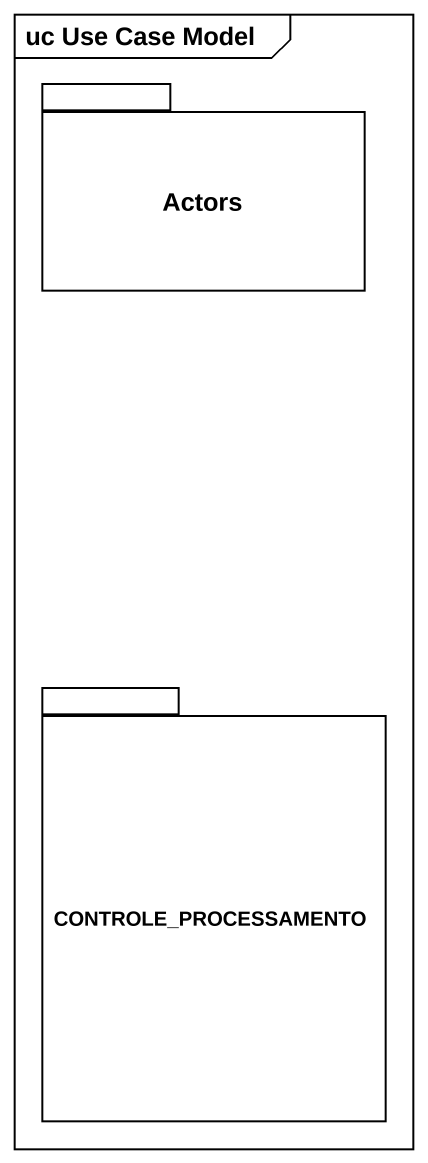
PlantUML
@startuml
mainframe uc Use Case Model
package Actors {
}
package CONTROLE_PROCESSAMENTO {
}
@enduml
